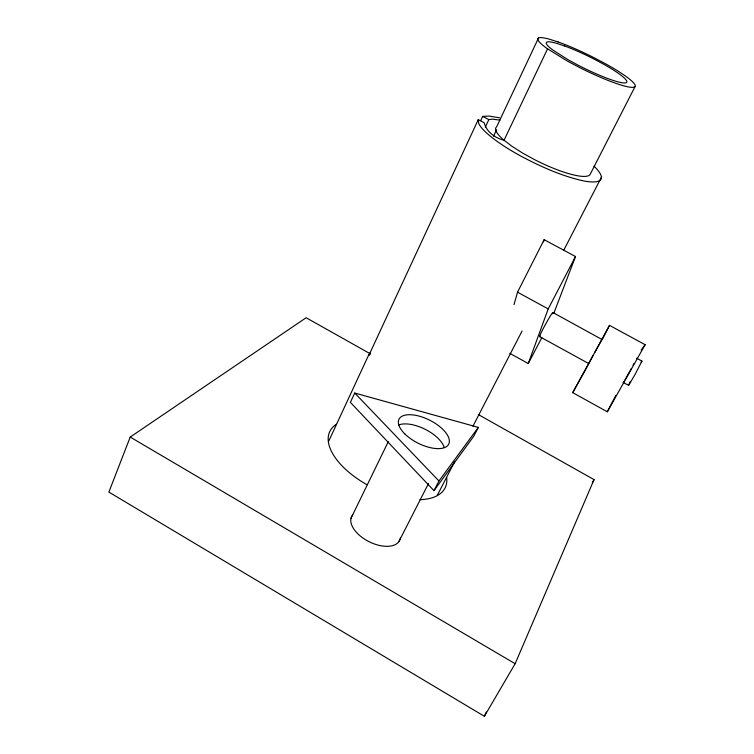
<?xml version="1.0" encoding="UTF-8"?>
<svg xmlns="http://www.w3.org/2000/svg" width="754" height="754" viewBox="0 0 754 754"><rect width="100%" height="100%" fill="white"/><g stroke="black" fill="none" stroke-linecap="round" stroke-linejoin="round"><path stroke-width="1.13" d="M370.365 352.731L368.894 355.313L478.253 119.641L484.172 122.761C486.528 131.865 495.18 138.208 504.068 140.206L547.564 48.85M514.021 304.635L517.527 292.184L544.152 239.678L575.509 256.53L553.738 313.494M543.474 241.893L544.152 239.678M509.789 353.324L528.262 363.541L548.196 308.923L575.509 256.53M636.621 358.188L641.946 361.091L635.009 374.568L628.638 385.36L623.172 382.485M628.478 385.398L630.25 381.599M370.695 354.031L306.143 317.736L130.206 437.056L108.878 492.089L484.388 716.3L515.133 663.718L594.048 479.619L478.272 414.521M601.994 339.517L552.795 312.448M484.388 716.3L486.283 711.993M328.499 441.618L369.017 354.276M480.703 120.649L482.683 116.389L489.129 116.069L499.666 117.831M354.729 393.032L350.384 402.363L433.984 490.666L473.757 436.217L478.338 427.386L354.729 393.032L438.951 480.986L433.984 490.666M485.331 127.068L488.818 119.622L492.249 119.132L499.968 120.093M538.526 37.983L496.641 126.832A52.591 11.546 26.2 0 0 503.436 139.716L511.843 146.201L522.597 153.081L534.897 159.82A52.591 11.546 26.2 0 0 590.137 174.4L635.085 86.522M493.54 136.201L496.556 129.811M351.025 518.262L388.301 441.656M398.838 541.674L428.536 483.455M602.559 338.998L609.515 325.36L645.122 344.71L607.309 411.788L572.729 392.646L609.515 325.36M437.329 495.255L454.596 461.787M472.956 426.217L522.07 331.015M563.624 250.469L601.409 177.247M607.309 411.788L615.914 395.294M528.262 363.541L541.853 337.622M588.789 363.475L593.012 355.652M633.058 365.313L634.02 363.494M594.736 352.523L602.069 339.338M630.071 370.817L631.39 368.404M572.729 392.646L588.488 364.305M629.628 371.628L626.263 377.584M592.295 482.673L594.048 479.619M624.915 379.903L625.811 378.357M623.313 382.438L623.907 381.552M641.107 362.146L641.946 361.091M438.951 480.986L478.338 427.386M641.136 350.035L645.122 344.71M482.683 116.389L488.818 119.622M517.527 292.184L548.196 308.923M539.685 336.633L588.761 363.579M130.206 437.056L515.133 663.718M478.253 119.641L478.762 123.628A68.407 14.995 26.1 0 0 520.618 155.965C540.543 166.502 561.296 175.955 583.379 180.875A68.407 14.995 26.1 0 0 593.973 166.134M400.308 538.12A26.786 14.722 26.7 0 1 369.46 541.89A26.786 14.722 26.7 0 1 352.759 514.831M540.241 336.001A13.808 0.745 -61.2 0 1 545.858 323.683A13.808 0.745 -61.2 0 1 552.503 313.777M398.621 424.992A27.709 13.063 26.6 0 1 424.634 429.026A27.709 13.063 26.6 0 1 444.191 447.32M446.679 477.527A64.175 31.809 26 0 1 419.912 499.676M367.123 484.784A64.175 31.809 26 0 1 336.454 424.285M557.988 41.913L548.969 39.057A54.194 7.625 26.2 0 0 546.886 48.397L567.215 60.999L580.005 67.756A54.194 7.625 26.2 0 0 633.68 87.257A54.194 7.625 26.2 0 0 604.614 63.279L592.804 57.078A54.194 7.625 26.2 0 0 557.988 41.913M564.737 46.013L556.886 43.402A44.825 6.305 26.2 0 0 552.541 49.821L568.441 59.952L578.742 65.513A44.825 6.305 26.2 0 0 624.878 82.949A44.825 6.305 26.2 0 0 603.747 64.279L594.067 59.095A44.825 6.305 26.2 0 0 564.737 46.013M404.823 433.918A27.813 12.884 26.6 0 0 448.102 445.114A27.813 12.884 26.6 0 0 418.649 415.991A27.813 12.884 26.6 0 0 404.823 433.918"/></g></svg>
